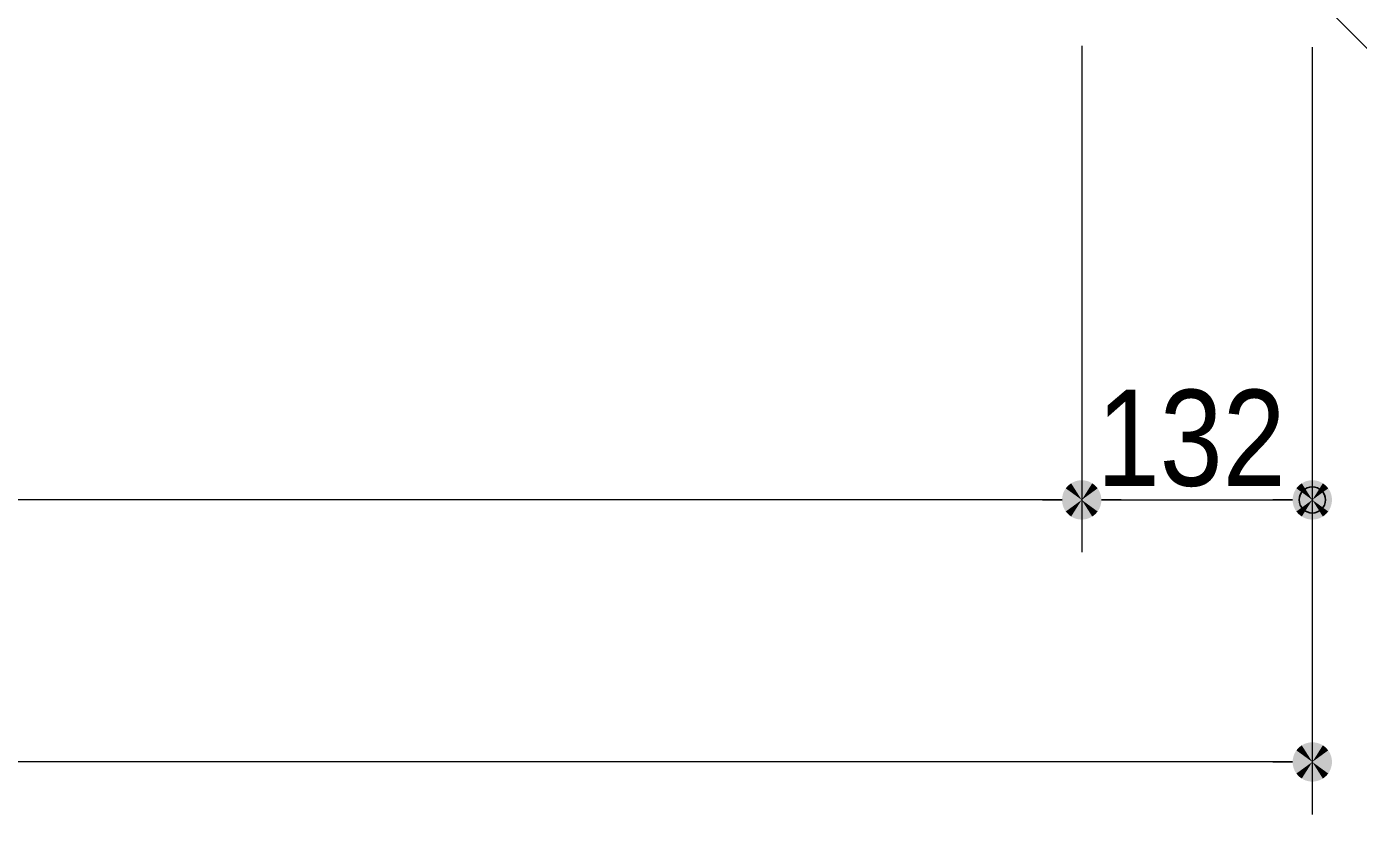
# Model space of a CAD drawing. Units: millimetres, scale not verified. Extents: x -9094 to 9094, y -4567 to 4567.
# Drawn here: x 1043 to 1805, y 216 to 667 of the extents above; entities that cross this region are included whole.
import ezdxf
from ezdxf.enums import TextEntityAlignment as Align

# ---------------------------------------------------------------- set-up
doc = ezdxf.new("R2010")
doc.units = ezdxf.units.MM
doc.header["$LTSCALE"] = 30
doc.header["$PDMODE"] = 32
doc.header["$PDSIZE"] = 15
for name, color, linetype, lineweight in [('0-2_2寸法-1', 7, 'Continuous', 15), ('0-3_0', 7, 'Continuous', 25), ('0-5_2寸法-3', 7, 'Continuous', 15)]:
    doc.layers.add(name, color=color, linetype=linetype, lineweight=lineweight)
doc.layers.add('0-4_Defpoints', color=7, linetype='Continuous')
doc.styles.add('ＭＳ Ｐゴシック', font='')
doc.styles.get('ＭＳ Ｐゴシック').set_extended_font_data('MS PGothic')

# ---------------------------------------------------------------- blocks, each defined once
blk = doc.blocks.new('_Dot')
at = {"layer": '0-3_0'}
blk.add_line((-15, 0), (-30, 0), dxfattribs=at)
for points in [[(0, 0), (-12.14, 8.82), (-10.93, 10.27)], [(0, 0), (-10.93, 10.27), (-9.56, 11.56)], [(0, 0), (-9.56, 11.56), (-8.04, 12.66)], [(0, 0), (-8.04, 12.66), (-6.39, 13.57)], [(0, 0), (-6.39, 13.57), (-4.64, 14.27)], [(0, 0), (-4.64, 14.27), (-2.81, 14.73)], [(0, 0), (-2.81, 14.73), (-0.94, 14.97)], [(0, 0), (-0.94, 14.97), (0.94, 14.97)], [(0, 0), (0.94, 14.97), (2.81, 14.73)], [(0, 0), (2.81, 14.73), (4.64, 14.27)], [(0, 0), (4.64, 14.27), (6.39, 13.57)], [(0, 0), (6.39, 13.57), (8.04, 12.66)], [(0, 0), (8.04, 12.66), (9.56, 11.56)], [(0, 0), (9.56, 11.56), (10.93, 10.27)], [(0, 0), (10.93, 10.27), (12.14, 8.82)], [(0, 0), (-15, 0), (-14.88, 1.88)], [(0, 0), (-14.88, -1.88), (-15, 0)], [(0, 0), (-14.88, 1.88), (-14.53, 3.73)], [(0, 0), (-14.53, -3.73), (-14.88, -1.88)], [(0, 0), (-14.53, 3.73), (-13.95, 5.52)], [(0, 0), (-13.95, -5.52), (-14.53, -3.73)], [(0, 0), (-13.95, 5.52), (-13.14, 7.23)], [(0, 0), (-13.14, -7.23), (-13.95, -5.52)], [(0, 0), (-13.14, 7.23), (-12.14, 8.82)], [(0, 0), (-12.14, -8.82), (-13.14, -7.23)], [(0, 0), (-10.93, -10.27), (-12.14, -8.82)], [(0, 0), (-9.56, -11.56), (-10.93, -10.27)], [(0, 0), (-8.04, -12.66), (-9.56, -11.56)], [(0, 0), (-6.39, -13.57), (-8.04, -12.66)], [(0, 0), (-4.64, -14.27), (-6.39, -13.57)], [(0, 0), (-2.81, -14.73), (-4.64, -14.27)], [(0, 0), (-0.94, -14.97), (-2.81, -14.73)], [(0, 0), (0.94, -14.97), (-0.94, -14.97)], [(0, 0), (12.14, 8.82), (13.14, 7.23)], [(0, 0), (13.14, 7.23), (13.95, 5.52)], [(0, 0), (13.95, 5.52), (14.53, 3.73)], [(0, 0), (14.53, 3.73), (14.88, 1.88)], [(0, 0), (14.88, 1.88), (15, 0)], [(0, 0), (2.81, -14.73), (0.94, -14.97)], [(0, 0), (4.64, -14.27), (2.81, -14.73)], [(0, 0), (6.39, -13.57), (4.64, -14.27)], [(0, 0), (8.04, -12.66), (6.39, -13.57)], [(0, 0), (9.56, -11.56), (8.04, -12.66)], [(0, 0), (10.93, -10.27), (9.56, -11.56)], [(0, 0), (12.14, -8.82), (10.93, -10.27)], [(0, 0), (13.14, -7.23), (12.14, -8.82)], [(0, 0), (13.95, -5.52), (13.14, -7.23)], [(0, 0), (14.53, -3.73), (13.95, -5.52)], [(0, 0), (14.88, -1.88), (14.53, -3.73)], [(0, 0), (15, 0), (14.88, -1.88)]]:
    blk.add_solid(points, dxfattribs=at)

msp = doc.modelspace()

# ---------------------------------------------------------------- linework, layer by layer
at = {"layer": '0-2_2寸法-1'}
for p, q in [((1646.75, 656.5), (1646.75, 366.5)), ((1646.75, 656.5), (1646.75, 366.5)), ((1778.75, 655.7), (1778.75, 366.5)), ((1624.24, 396.5), (-1594.74, 396.5)), ((1669.26, 396.5), (1756.24, 396.5)), ((1778.75, 366.5), (1778.75, 216.5)), ((1756.24, 246.5), (-1594.74, 246.5))]:
    msp.add_line(p, q, dxfattribs=at)
at = {"layer": '0-4_Defpoints'}
msp.add_point((1778.75, 396.5), dxfattribs=at)
msp.add_point((1778.75, 396.5), dxfattribs=at)
at = {"layer": '0-5_2寸法-3'}
msp.add_lwpolyline([(1756.75, 708.5), (2068.75, 396.5), (2982.64, 396.5)], dxfattribs=at)

# ---------------------------------------------------------------- block references
at = {"layer": '0-2_2寸法-1', "xscale": 0.7503418, "yscale": 0.7503418}
for p in [(1646.75, 396.5), (1778.75, 396.5), (1778.75, 246.5)]:
    msp.add_blockref('_Dot', p, dxfattribs=at)
at = {"layer": '0-2_2寸法-1', "xscale": 0.7503418, "yscale": 0.7503418, "rotation": 180}
msp.add_blockref('_Dot', (1646.75, 396.5), dxfattribs=at)

# ---------------------------------------------------------------- texts
at = {"layer": '0-2_2寸法-1', "style": 'ＭＳ Ｐゴシック', "width": 0.9}
msp.add_text('132', height=54.99, dxfattribs=at).set_placement((1655.41, 388.06), align=Align.BOTTOM_LEFT)

doc.saveas('drawing.dxf')
